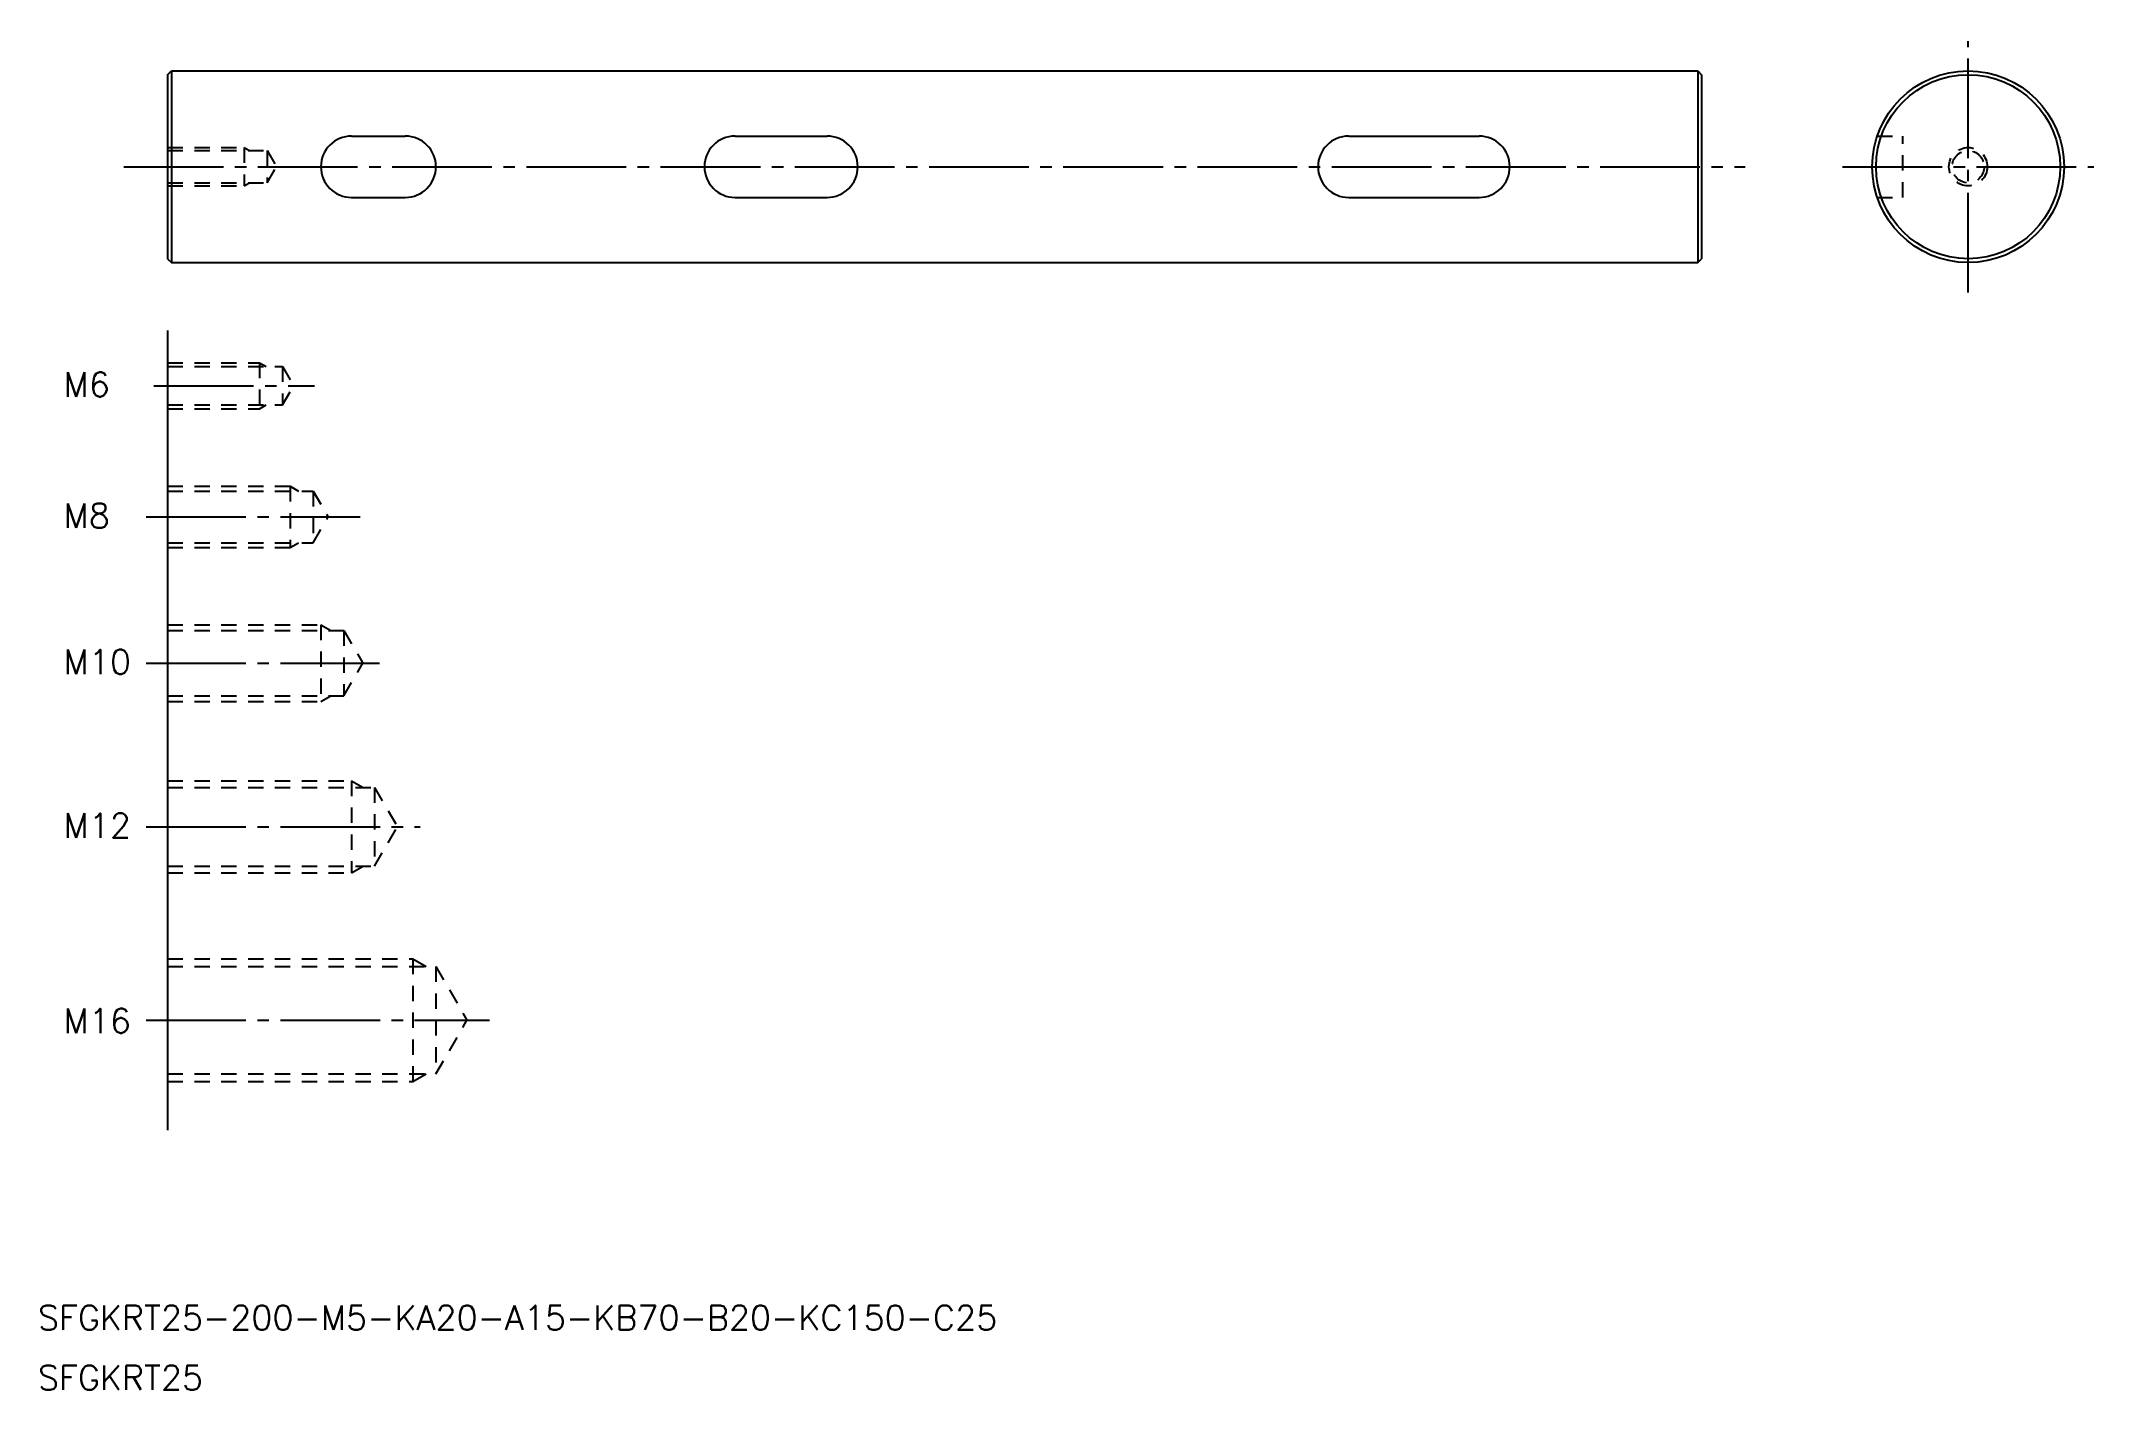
# Model space of a CAD drawing. Extents: x 12 to 280, y -211 to -35.
import ezdxf

# ---------------------------------------------------------------- set-up
doc = ezdxf.new("R2010")
doc.units = 0
doc.linetypes.add('CENTER', pattern=[17.5, 13, -1.5, 1.5, -1.5])
doc.linetypes.add('DASHED', pattern=[3.5, 2, -1.5])
doc.layers.get('0').update_dxf_attribs({"linetype": 'CONTINUOUS'})
doc.layers.add('CENTER', color=1, linetype='CENTER')
doc.styles.get("Standard").update_dxf_attribs({"font": 'txt.shx', "bigfont": '@extfont2.shx'})

msp = doc.modelspace()

# ---------------------------------------------------------------- linework, layer by layer
at = {"color": 7, "linetype": 'CONTINUOUS'}
for p, q in [((28.55, -39.32), (29.05, -38.82)), ((28.55, -39.32), (28.55, -63.32)), ((29.05, -38.82), (228.05, -38.82)), ((29.05, -38.82), (29.05, -63.82)), ((228.05, -38.82), (228.05, -63.82)), ((228.05, -38.82), (228.55, -39.32)), ((228.55, -39.32), (228.55, -63.32)), ((52.55, -47.32), (59.55, -47.32)), ((102.55, -47.32), (114.55, -47.32)), ((182.55, -47.32), (199.55, -47.32)), ((52.55, -55.32), (59.55, -55.32)), ((102.55, -55.32), (114.55, -55.32)), ((182.55, -55.32), (199.55, -55.32)), ((28.55, -63.32), (29.05, -63.82)), ((29.05, -63.82), (228.05, -63.82)), ((228.05, -63.82), (228.55, -63.32)), ((28.55, -72.68), (28.55, -177.02))]:
    msp.add_line(p, q, dxfattribs=at)
for p, q in [((228.55, -45.32), (228.55, -45.32)), ((228.55, -51.32), (228.55, -51.32))]:
    msp.add_line(p, q)
at = {"color": 3, "linetype": 'DASHED'}
for p, q in [((251.47, -47.32), (254.81, -47.32)), ((254.81, -55.32), (254.81, -47.32)), ((28.55, -48.82), (38.55, -48.82)), ((28.55, -49.22), (41.55, -49.22)), ((38.55, -48.82), (38.55, -53.82)), ((38.55, -48.82), (39.16, -49.17)), ((41.55, -49.22), (41.55, -53.42)), ((41.55, -49.22), (42.76, -51.32)), ((28.55, -53.42), (41.55, -53.42)), ((38.55, -53.82), (39.16, -53.47)), ((41.55, -53.42), (42.76, -51.32)), ((28.55, -53.82), (38.55, -53.82)), ((251.47, -55.32), (254.81, -55.32)), ((28.55, -76.9), (40.55, -76.9)), ((28.55, -77.4), (43.55, -77.4)), ((40.55, -76.9), (40.55, -82.9)), ((40.55, -76.9), (41.42, -77.4)), ((43.55, -77.4), (43.55, -82.4)), ((43.55, -77.4), (44.99, -79.9)), ((43.55, -82.4), (44.99, -79.9)), ((28.55, -82.4), (43.55, -82.4)), ((28.55, -82.9), (40.55, -82.9)), ((40.55, -82.9), (41.42, -82.4)), ((28.55, -93.01), (44.55, -93.01)), ((28.55, -93.63), (47.55, -93.63)), ((44.55, -93.01), (44.55, -101.01)), ((44.55, -93.01), (45.63, -93.63)), ((47.55, -93.63), (47.55, -100.38)), ((47.55, -93.63), (49.5, -97.01)), ((47.55, -100.38), (49.5, -97.01)), ((28.55, -100.38), (47.55, -100.38)), ((28.55, -101.01), (44.55, -101.01)), ((44.55, -101.01), (45.63, -100.38)), ((28.55, -111.08), (48.55, -111.08)), ((28.55, -111.83), (51.55, -111.83)), ((48.55, -111.08), (48.55, -121.08)), ((48.55, -111.08), (49.85, -111.83)), ((51.55, -111.83), (51.55, -120.33)), ((51.55, -111.83), (54, -116.08)), ((51.55, -120.33), (54, -116.08)), ((28.55, -120.33), (51.55, -120.33)), ((48.55, -121.08), (49.85, -120.33)), ((28.55, -121.08), (48.55, -121.08)), ((28.55, -131.43), (52.55, -131.43)), ((28.55, -132.3), (55.55, -132.3)), ((52.55, -131.43), (52.55, -143.43)), ((52.55, -131.43), (54.06, -132.3)), ((55.55, -132.3), (55.55, -142.55)), ((55.55, -132.3), (58.51, -137.43)), ((55.55, -142.55), (58.51, -137.43)), ((28.55, -142.55), (55.55, -142.55)), ((28.55, -143.43), (52.55, -143.43)), ((52.55, -143.43), (54.06, -142.55)), ((28.55, -154.68), (60.55, -154.68)), ((60.55, -154.68), (60.55, -170.68)), ((60.55, -154.68), (62.28, -155.68)), ((28.55, -155.68), (63.55, -155.68)), ((63.55, -155.68), (67.59, -162.68)), ((63.55, -155.68), (63.55, -169.68)), ((63.55, -169.68), (67.59, -162.68)), ((28.55, -169.68), (63.55, -169.68)), ((28.55, -170.68), (60.55, -170.68)), ((60.55, -170.68), (62.28, -169.68))]:
    msp.add_line(p, q, dxfattribs=at)
at = {"color": 7, "linetype": 'CONTINUOUS'}
for radius in [12.5, 12]:
    msp.add_circle((263.31, -51.32), radius, dxfattribs=at)
at = {"color": 3, "linetype": 'DASHED'}
for radius in [2.5, 2.1]:
    msp.add_circle((263.31, -51.32), radius, dxfattribs=at)
at = {"color": 7, "linetype": 'CONTINUOUS'}
for centre, start, end in [((52.55, -51.32), 90, 270), ((59.55, -51.32), 270, 90), ((102.55, -51.32), 90, 270), ((114.55, -51.32), 270, 90), ((182.55, -51.32), 90, 270), ((199.55, -51.32), 270, 90)]:
    msp.add_arc(centre, 4, start, end, dxfattribs=at)
at = {"layer": 'CENTER', "color": 1, "linetype": 'CENTER'}
for p, q in [((263.31, -67.72), (263.31, -34.92)), ((22.84, -51.32), (234.26, -51.32)), ((246.91, -51.32), (279.71, -51.32)), ((26.77, -79.9), (47.7, -79.9)), ((25.76, -97.01), (53.66, -97.01)), ((25.76, -116.08), (56.17, -116.08)), ((25.76, -137.43), (61.5, -137.43)), ((25.76, -162.68), (70.55, -162.68))]:
    msp.add_line(p, q, dxfattribs=at)

# ---------------------------------------------------------------- texts
for s, p in [('M6', (15, -81.33)), ('M8', (15, -98.44)), ('M10', (15, -117.51)), ('M12', (15, -138.86)), ('M16', (15, -164.35)), ('SFGKRT25-200-M5-KA20-A15-KB70-B20-KC150-C25', (11.65, -203.07)), ('SFGKRT25', (11.65, -210.91))]:
    msp.add_text(s, height=3.2).set_placement(p)

doc.saveas('drawing.dxf')
